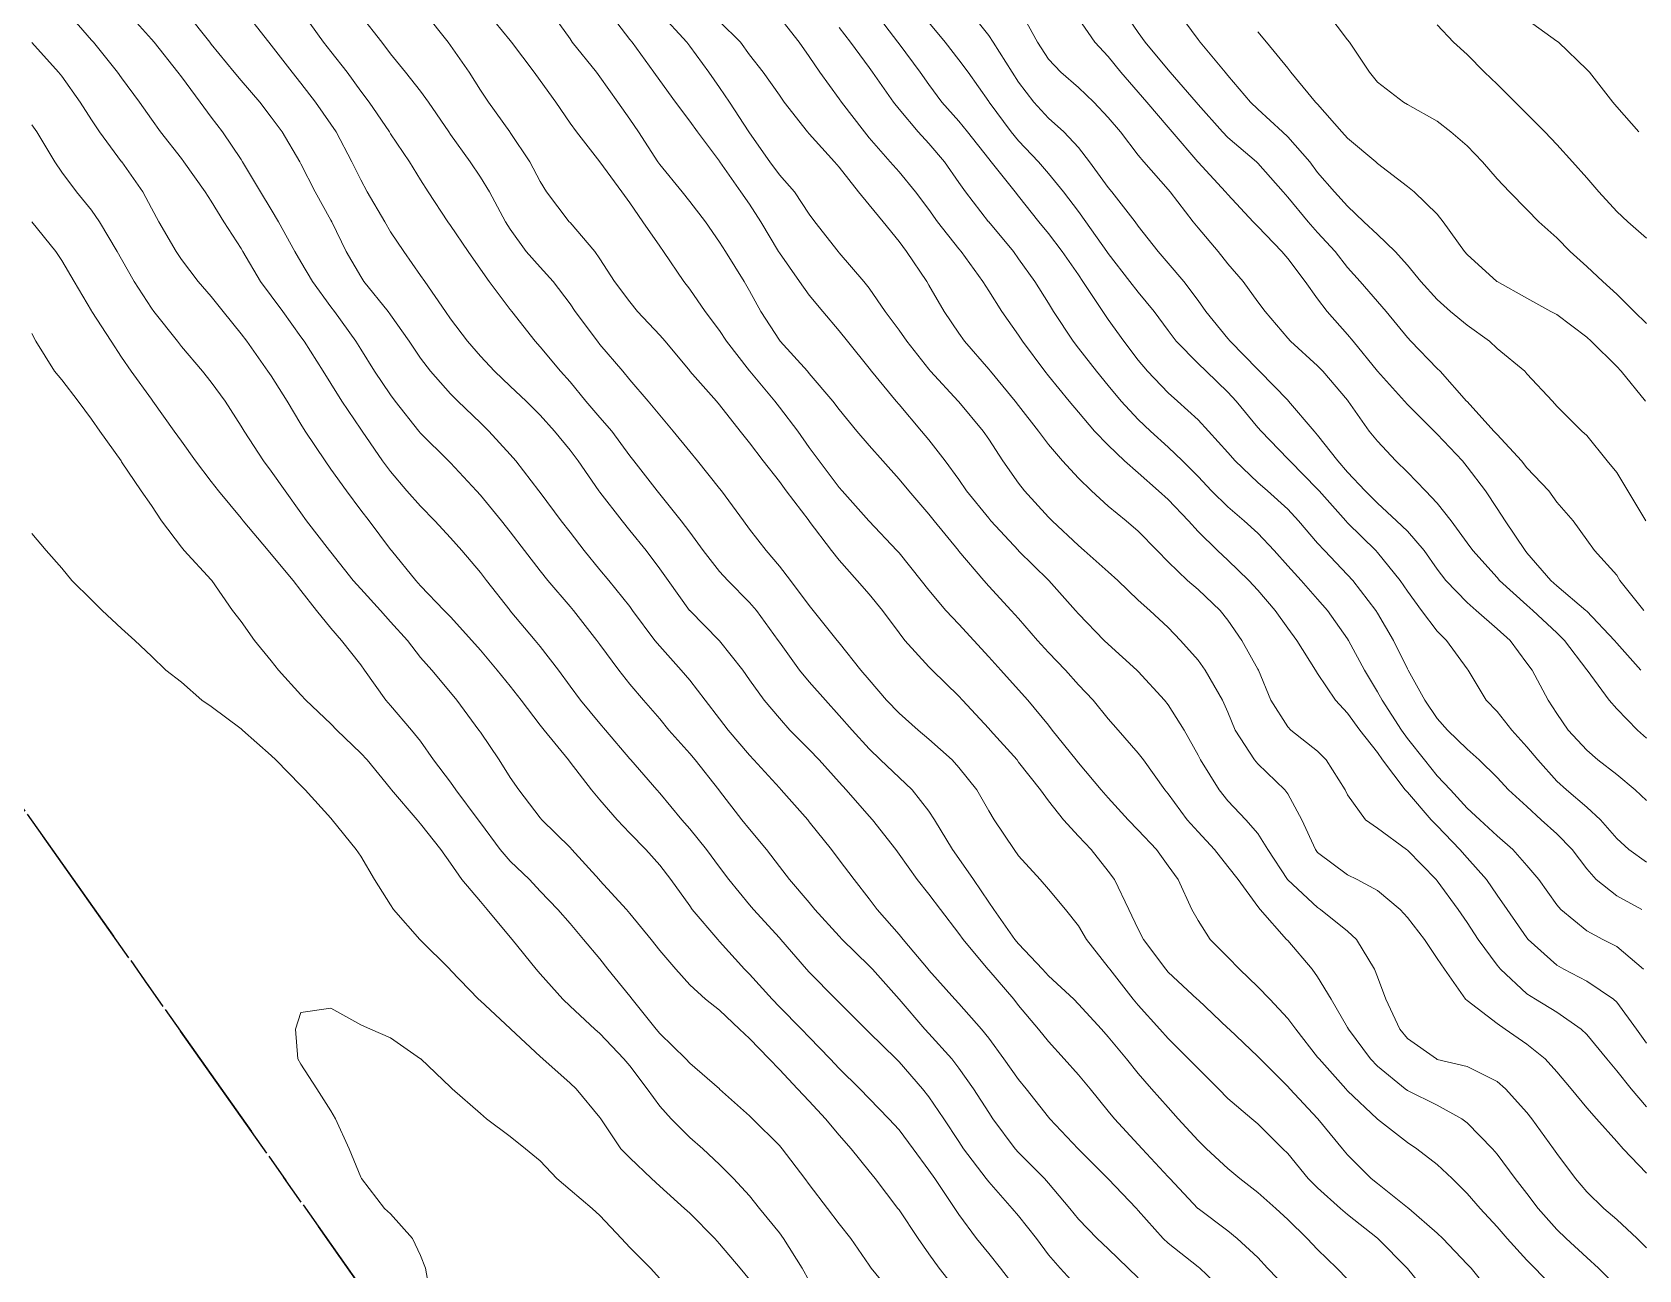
# Model space of a CAD drawing. Header units: centimetres. Extents: x 0 to 642158, y -847 to 649707.
# Drawn here: x 617026.26 to 617053.12, y 620622.22 to 620642.92 of the extents above; entities that cross this region are included whole.
import ezdxf

# ---------------------------------------------------------------- set-up
doc = ezdxf.new("R2010")
doc.units = ezdxf.units.CM
doc.header["$MEASUREMENT"] = 0
doc.linetypes.add('CENTERX2', pattern=[4, 2.5, -0.5, 0.5, -0.5])
doc.layers.add('SPW_parcellaire cadastral', color=7, linetype='CENTERX2', lineweight=25, true_color=0xff0542)
doc.layers.add('WAL_topographie 0.5', color=253, linetype='Continuous', lineweight=20)

msp = doc.modelspace()

# ---------------------------------------------------------------- linework, layer by layer
at = {"layer": 'SPW_parcellaire cadastral'}
for points in [[(617082.838, 620766.859), (617087.915, 620758.877), (617126.08, 620714.089), (617140.94, 620702.104), (617180.2, 620666.244), (617198.721, 620649.645), (617202.743, 620647.528), (617211.738, 620638.85), (617219.57, 620629.325), (617224.544, 620619.8), (617242.443, 620568.633), (617131.683, 620480.394), (616973.114, 620705.004), (617082.838, 620766.859)], [(616966.277, 620698.502), (616965.379, 620699.807), (616973.114, 620705.004), (617131.683, 620480.394), (617089.979, 620446.981), (617077.211, 620463.523), (617115.225, 620492.551), (617093.254, 620522.584), (616966.277, 620698.502)]]:
    msp.add_lwpolyline(points, dxfattribs=at)
at = {"layer": 'WAL_topographie 0.5'}
for points in [[(617043.75, 620621.92), (617043.443, 620622.25), (617043.25, 620622.477), (617043.049, 620622.75), (617042.75, 620623.126), (617042.643, 620623.25), (617042.25, 620623.694), (617042.208, 620623.75), (617041.83, 620624.25), (617041.75, 620624.37), (617041.499, 620624.75), (617041.25, 620625.115), (617041.143, 620625.25), (617040.75, 620625.705), (617040.703, 620625.75), (617040.25, 620626.195), (617040.193, 620626.25), (617039.75, 620626.692), (617039.691, 620626.75), (617039.25, 620627.2), (617039.205, 620627.25), (617038.772, 620627.75), (617038.75, 620627.774), (617038.315, 620628.25), (617038.25, 620628.326), (617037.906, 620628.75), (617037.75, 620628.955), (617037.533, 620629.25), (617037.25, 620629.599), (617037.117, 620629.75), (617036.75, 620630.197), (617036.702, 620630.25), (617036.268, 620630.75), (617036.25, 620630.77), (617035.844, 620631.25), (617035.75, 620631.359), (617035.422, 620631.75), (617035.25, 620631.982), (617035.054, 620632.25), (617034.75, 620632.645), (617034.664, 620632.75), (617034.25, 620633.245), (617034.246, 620633.25), (617033.855, 620633.75), (617033.75, 620633.886), (617033.441, 620634.25), (617033.25, 620634.463), (617032.986, 620634.75), (617032.75, 620634.993), (617032.523, 620635.25), (617032.25, 620635.571), (617032.115, 620635.75), (617031.771, 620636.25), (617031.75, 620636.28), (617031.432, 620636.75), (617031.25, 620637.042), (617031.121, 620637.25), (617030.803, 620637.75), (617030.75, 620637.827), (617030.445, 620638.25), (617030.25, 620638.511), (617030.073, 620638.75), (617029.779, 620639.25), (617029.75, 620639.303), (617029.462, 620639.75), (617029.25, 620640.091), (617029.146, 620640.25), (617028.792, 620640.75), (617028.75, 620640.804), (617028.4, 620641.25), (617028.25, 620641.466), (617028.053, 620641.75), (617027.75, 620642.153), (617027.681, 620642.25), (617027.28, 620642.75), (617027.25, 620642.786), (617026.844, 620643.25)], [(617044.75, 620622.091), (617044.582, 620622.25), (617044.25, 620622.576), (617044.066, 620622.75), (617043.75, 620623.074), (617043.609, 620623.25), (617043.25, 620623.671), (617043.18, 620623.75), (617042.75, 620624.187), (617042.694, 620624.25), (617042.318, 620624.75), (617042.25, 620624.854), (617041.998, 620625.25), (617041.75, 620625.595), (617041.632, 620625.75), (617041.25, 620626.178), (617041.184, 620626.25), (617040.751, 620626.75), (617040.75, 620626.751), (617040.306, 620627.25), (617040.25, 620627.309), (617039.8, 620627.75), (617039.75, 620627.804), (617039.343, 620628.25), (617039.25, 620628.364), (617038.921, 620628.75), (617038.75, 620628.971), (617038.533, 620629.25), (617038.25, 620629.59), (617038.122, 620629.75), (617037.75, 620630.235), (617037.739, 620630.25), (617037.342, 620630.75), (617037.25, 620630.858), (617036.901, 620631.25), (617036.75, 620631.435), (617036.48, 620631.75), (617036.25, 620632.018), (617036.065, 620632.25), (617035.75, 620632.679), (617035.699, 620632.75), (617035.307, 620633.25), (617035.25, 620633.317), (617034.879, 620633.75), (617034.75, 620633.91), (617034.489, 620634.25), (617034.25, 620634.565), (617034.101, 620634.75), (617033.75, 620635.18), (617033.687, 620635.25), (617033.25, 620635.719), (617033.219, 620635.75), (617032.75, 620636.215), (617032.722, 620636.25), (617032.327, 620636.75), (617032.25, 620636.853), (617031.982, 620637.25), (617031.75, 620637.619), (617031.669, 620637.75), (617031.31, 620638.25), (617031.25, 620638.328), (617030.942, 620638.75), (617030.75, 620639.077), (617030.645, 620639.25), (617030.373, 620639.75), (617030.25, 620639.956), (617030.076, 620640.25), (617029.775, 620640.75), (617029.75, 620640.79), (617029.439, 620641.25), (617029.25, 620641.499), (617029.065, 620641.75), (617028.75, 620642.173), (617028.694, 620642.25), (617028.293, 620642.75), (617028.25, 620642.8), (617027.851, 620643.25)], [(617046.25, 620621.805), (617045.778, 620622.25), (617045.75, 620622.273), (617045.25, 620622.673), (617045.169, 620622.75), (617044.75, 620623.218), (617044.719, 620623.25), (617044.25, 620623.744), (617044.244, 620623.75), (617043.75, 620624.244), (617043.745, 620624.25), (617043.274, 620624.75), (617043.25, 620624.777), (617042.878, 620625.25), (617042.75, 620625.406), (617042.505, 620625.75), (617042.25, 620626.096), (617042.127, 620626.25), (617041.75, 620626.677), (617041.682, 620626.75), (617041.25, 620627.235), (617041.237, 620627.25), (617040.818, 620627.75), (617040.75, 620627.833), (617040.385, 620628.25), (617040.25, 620628.427), (617040, 620628.75), (617039.75, 620629.078), (617039.619, 620629.25), (617039.25, 620629.717), (617039.223, 620629.75), (617038.782, 620630.25), (617038.75, 620630.282), (617038.324, 620630.75), (617038.25, 620630.83), (617037.893, 620631.25), (617037.75, 620631.435), (617037.508, 620631.75), (617037.25, 620632.083), (617037.11, 620632.25), (617036.75, 620632.651), (617036.668, 620632.75), (617036.296, 620633.25), (617036.25, 620633.313), (617035.897, 620633.75), (617035.75, 620633.929), (617035.487, 620634.25), (617035.25, 620634.557), (617035.103, 620634.75), (617034.75, 620635.223), (617034.729, 620635.25), (617034.342, 620635.75), (617034.25, 620635.856), (617033.891, 620636.25), (617033.75, 620636.384), (617033.372, 620636.75), (617033.25, 620636.874), (617032.918, 620637.25), (617032.75, 620637.469), (617032.559, 620637.75), (617032.25, 620638.192), (617032.208, 620638.25), (617031.804, 620638.75), (617031.75, 620638.832), (617031.505, 620639.25), (617031.264, 620639.75), (617031.25, 620639.776), (617030.99, 620640.25), (617030.75, 620640.719), (617030.733, 620640.75), (617030.434, 620641.25), (617030.25, 620641.5), (617030.06, 620641.75), (617029.75, 620642.11), (617029.632, 620642.25), (617029.25, 620642.716), (617029.224, 620642.75), (617028.831, 620643.25)], [(617047.25, 620621.902), (617046.913, 620622.25), (617046.75, 620622.428), (617046.407, 620622.75), (617046.25, 620622.874), (617045.75, 620623.249), (617045.749, 620623.25), (617045.278, 620623.75), (617045.25, 620623.78), (617044.816, 620624.25), (617044.75, 620624.322), (617044.351, 620624.75), (617044.25, 620624.875), (617043.944, 620625.25), (617043.75, 620625.484), (617043.513, 620625.75), (617043.25, 620626.041), (617043.081, 620626.25), (617042.75, 620626.647), (617042.67, 620626.75), (617042.25, 620627.234), (617042.235, 620627.25), (617041.82, 620627.75), (617041.75, 620627.849), (617041.442, 620628.25), (617041.25, 620628.506), (617041.055, 620628.75), (617040.75, 620629.176), (617040.696, 620629.25), (617040.307, 620629.75), (617040.25, 620629.811), (617039.867, 620630.25), (617039.75, 620630.38), (617039.416, 620630.75), (617039.25, 620630.927), (617038.927, 620631.25), (617038.75, 620631.448), (617038.497, 620631.75), (617038.25, 620632.09), (617038.137, 620632.25), (617037.75, 620632.74), (617037.741, 620632.75), (617037.25, 620633.249), (617037.249, 620633.25), (617036.89, 620633.75), (617036.75, 620633.946), (617036.521, 620634.25), (617036.25, 620634.588), (617036.119, 620634.75), (617035.75, 620635.225), (617035.732, 620635.25), (617035.387, 620635.75), (617035.25, 620635.931), (617034.989, 620636.25), (617034.75, 620636.516), (617034.514, 620636.75), (617034.25, 620637.002), (617033.989, 620637.25), (617033.75, 620637.503), (617033.532, 620637.75), (617033.25, 620638.126), (617033.165, 620638.25), (617032.823, 620638.75), (617032.75, 620638.852), (617032.468, 620639.25), (617032.25, 620639.578), (617032.151, 620639.75), (617031.859, 620640.25), (617031.75, 620640.45), (617031.603, 620640.75), (617031.336, 620641.25), (617031.25, 620641.379), (617030.995, 620641.75), (617030.75, 620642.068), (617030.601, 620642.25), (617030.25, 620642.704), (617030.213, 620642.75), (617029.822, 620643.25)], [(617048.25, 620622.069), (617048.07, 620622.25), (617047.75, 620622.565), (617047.577, 620622.75), (617047.25, 620623.064), (617047.052, 620623.25), (617046.75, 620623.52), (617046.447, 620623.75), (617046.25, 620623.918), (617045.893, 620624.25), (617045.75, 620624.389), (617045.42, 620624.75), (617045.25, 620624.937), (617044.974, 620625.25), (617044.75, 620625.505), (617044.555, 620625.75), (617044.25, 620626.119), (617044.135, 620626.25), (617043.75, 620626.669), (617043.672, 620626.75), (617043.25, 620627.143), (617043.147, 620627.25), (617042.75, 620627.674), (617042.688, 620627.75), (617042.338, 620628.25), (617042.25, 620628.374), (617041.998, 620628.75), (617041.75, 620629.101), (617041.642, 620629.25), (617041.342, 620629.75), (617041.25, 620629.892), (617040.972, 620630.25), (617040.75, 620630.457), (617040.442, 620630.75), (617040.25, 620630.936), (617039.965, 620631.25), (617039.75, 620631.494), (617039.521, 620631.75), (617039.25, 620632.056), (617039.087, 620632.25), (617038.75, 620632.719), (617038.729, 620632.75), (617038.367, 620633.25), (617038.25, 620633.384), (617037.885, 620633.75), (617037.75, 620633.902), (617037.477, 620634.25), (617037.25, 620634.56), (617037.107, 620634.75), (617036.75, 620635.194), (617036.704, 620635.25), (617036.316, 620635.75), (617036.25, 620635.835), (617035.948, 620636.25), (617035.75, 620636.478), (617035.515, 620636.75), (617035.25, 620637.07), (617035.088, 620637.25), (617034.75, 620637.66), (617034.666, 620637.75), (617034.277, 620638.25), (617034.25, 620638.283), (617033.896, 620638.75), (617033.75, 620638.954), (617033.544, 620639.25), (617033.25, 620639.688), (617033.206, 620639.75), (617032.879, 620640.25), (617032.75, 620640.452), (617032.564, 620640.75), (617032.25, 620641.22), (617032.232, 620641.25), (617031.888, 620641.75), (617031.75, 620641.932), (617031.521, 620642.25), (617031.25, 620642.595), (617031.128, 620642.75), (617030.769, 620643.25)], [(617049.656, 620621.75), (617049.25, 620622.248), (617049.249, 620622.25), (617048.755, 620622.75), (617048.75, 620622.755), (617048.25, 620623.152), (617048.133, 620623.25), (617047.75, 620623.593), (617047.593, 620623.75), (617047.25, 620624.169), (617047.17, 620624.25), (617046.75, 620624.667), (617046.651, 620624.75), (617046.25, 620625.09), (617046.093, 620625.25), (617045.75, 620625.59), (617045.593, 620625.75), (617045.25, 620626.092), (617045.109, 620626.25), (617044.75, 620626.652), (617044.668, 620626.75), (617044.275, 620627.25), (617044.25, 620627.287), (617043.885, 620627.75), (617043.75, 620627.977), (617043.533, 620628.25), (617043.25, 620628.589), (617043.113, 620628.75), (617042.75, 620629.149), (617042.676, 620629.25), (617042.343, 620629.75), (617042.25, 620629.899), (617042.05, 620630.25), (617041.75, 620630.625), (617041.637, 620630.75), (617041.25, 620631.099), (617041.071, 620631.25), (617040.75, 620631.534), (617040.542, 620631.75), (617040.25, 620632.088), (617040.114, 620632.25), (617039.75, 620632.71), (617039.717, 620632.75), (617039.317, 620633.25), (617039.25, 620633.331), (617038.936, 620633.75), (617038.75, 620633.991), (617038.527, 620634.25), (617038.25, 620634.611), (617038.148, 620634.75), (617037.78, 620635.25), (617037.75, 620635.287), (617037.378, 620635.75), (617037.25, 620635.91), (617036.973, 620636.25), (617036.75, 620636.513), (617036.553, 620636.75), (617036.25, 620637.108), (617036.13, 620637.25), (617035.75, 620637.696), (617035.708, 620637.75), (617035.336, 620638.25), (617035.25, 620638.375), (617034.968, 620638.75), (617034.75, 620638.989), (617034.518, 620639.25), (617034.25, 620639.623), (617034.17, 620639.75), (617033.901, 620640.25), (617033.75, 620640.493), (617033.577, 620640.75), (617033.25, 620641.21), (617033.222, 620641.25), (617032.882, 620641.75), (617032.75, 620641.934), (617032.499, 620642.25), (617032.25, 620642.559), (617032.104, 620642.75), (617031.75, 620643.198)], [(617050.72, 620621.75), (617050.315, 620622.25), (617050.25, 620622.32), (617049.843, 620622.75), (617049.75, 620622.84), (617049.273, 620623.25), (617049.25, 620623.269), (617048.75, 620623.666), (617048.644, 620623.75), (617048.25, 620624.148), (617048.164, 620624.25), (617047.754, 620624.75), (617047.75, 620624.754), (617047.284, 620625.25), (617047.25, 620625.29), (617046.79, 620625.75), (617046.75, 620625.792), (617046.268, 620626.25), (617046.25, 620626.268), (617045.75, 620626.737), (617045.737, 620626.75), (617045.25, 620627.203), (617045.209, 620627.25), (617044.836, 620627.75), (617044.75, 620627.923), (617044.592, 620628.25), (617044.351, 620628.75), (617044.25, 620628.89), (617043.962, 620629.25), (617043.75, 620629.478), (617043.503, 620629.75), (617043.25, 620630.068), (617043.114, 620630.25), (617042.75, 620630.715), (617042.723, 620630.75), (617042.276, 620631.25), (617042.25, 620631.278), (617041.809, 620631.75), (617041.75, 620631.816), (617041.305, 620632.25), (617041.25, 620632.306), (617040.85, 620632.75), (617040.75, 620632.873), (617040.474, 620633.25), (617040.25, 620633.524), (617040.05, 620633.75), (617039.75, 620634.088), (617039.621, 620634.25), (617039.25, 620634.745), (617039.246, 620634.75), (617038.862, 620635.25), (617038.75, 620635.407), (617038.477, 620635.75), (617038.25, 620636.051), (617038.094, 620636.25), (617037.75, 620636.689), (617037.699, 620636.75), (617037.255, 620637.25), (617037.25, 620637.257), (617036.84, 620637.75), (617036.75, 620637.854), (617036.379, 620638.25), (617036.25, 620638.408), (617035.995, 620638.75), (617035.75, 620639.127), (617035.665, 620639.25), (617035.25, 620639.736), (617035.237, 620639.75), (617034.858, 620640.25), (617034.75, 620640.42), (617034.577, 620640.75), (617034.25, 620641.239), (617034.242, 620641.25), (617033.884, 620641.75), (617033.75, 620641.948), (617033.56, 620642.25), (617033.25, 620642.698), (617033.212, 620642.75), (617032.815, 620643.25)], [(617051.75, 620621.869), (617051.381, 620622.25), (617051.25, 620622.386), (617050.919, 620622.75), (617050.75, 620622.944), (617050.465, 620623.25), (617050.25, 620623.502), (617049.998, 620623.75), (617049.75, 620623.985), (617049.409, 620624.25), (617049.25, 620624.352), (617048.75, 620624.743), (617048.744, 620624.75), (617048.25, 620625.219), (617048.22, 620625.25), (617047.773, 620625.75), (617047.75, 620625.783), (617047.387, 620626.25), (617047.25, 620626.429), (617046.949, 620626.75), (617046.75, 620626.956), (617046.443, 620627.25), (617046.25, 620627.455), (617045.955, 620627.75), (617045.75, 620628.068), (617045.648, 620628.25), (617045.415, 620628.75), (617045.25, 620628.98), (617045.053, 620629.25), (617044.75, 620629.574), (617044.584, 620629.75), (617044.25, 620630.114), (617044.131, 620630.25), (617043.75, 620630.701), (617043.71, 620630.75), (617043.312, 620631.25), (617043.25, 620631.33), (617042.906, 620631.75), (617042.75, 620631.923), (617042.454, 620632.25), (617042.25, 620632.474), (617042.001, 620632.75), (617041.75, 620633.019), (617041.534, 620633.25), (617041.25, 620633.588), (617041.12, 620633.75), (617040.75, 620634.212), (617040.716, 620634.25), (617040.25, 620634.742), (617040.243, 620634.75), (617039.801, 620635.25), (617039.75, 620635.308), (617039.415, 620635.75), (617039.25, 620635.976), (617039.058, 620636.25), (617038.75, 620636.649), (617038.671, 620636.75), (617038.257, 620637.25), (617038.25, 620637.258), (617037.866, 620637.75), (617037.75, 620637.928), (617037.509, 620638.25), (617037.25, 620638.622), (617037.152, 620638.75), (617036.814, 620639.25), (617036.75, 620639.343), (617036.469, 620639.75), (617036.25, 620640.063), (617036.113, 620640.25), (617035.75, 620640.75), (617035.75, 620640.75), (617035.355, 620641.25), (617035.25, 620641.399), (617035.01, 620641.75), (617034.75, 620642.11), (617034.651, 620642.25), (617034.272, 620642.75), (617034.25, 620642.777), (617033.861, 620643.25)], [(617052.75, 620621.948), (617052.446, 620622.25), (617052.25, 620622.429), (617051.907, 620622.75), (617051.75, 620622.901), (617051.438, 620623.25), (617051.25, 620623.5), (617051.054, 620623.75), (617050.75, 620624.158), (617050.671, 620624.25), (617050.25, 620624.681), (617050.159, 620624.75), (617049.75, 620624.976), (617049.25, 620625.223), (617049.213, 620625.25), (617048.75, 620625.629), (617048.632, 620625.75), (617048.264, 620626.25), (617048.25, 620626.276), (617047.975, 620626.75), (617047.75, 620627.125), (617047.657, 620627.25), (617047.25, 620627.729), (617047.231, 620627.75), (617046.787, 620628.25), (617046.75, 620628.297), (617046.419, 620628.75), (617046.25, 620628.968), (617046.027, 620629.25), (617045.75, 620629.55), (617045.571, 620629.75), (617045.25, 620630.182), (617045.193, 620630.25), (617044.836, 620630.75), (617044.75, 620630.864), (617044.412, 620631.25), (617044.25, 620631.438), (617043.996, 620631.75), (617043.75, 620632.008), (617043.533, 620632.25), (617043.25, 620632.547), (617043.063, 620632.75), (617042.75, 620633.115), (617042.626, 620633.25), (617042.25, 620633.657), (617042.166, 620633.75), (617041.75, 620634.242), (617041.744, 620634.25), (617041.336, 620634.75), (617041.25, 620634.859), (617040.914, 620635.25), (617040.75, 620635.447), (617040.477, 620635.75), (617040.25, 620636.007), (617040.045, 620636.25), (617039.75, 620636.611), (617039.644, 620636.75), (617039.25, 620637.214), (617039.219, 620637.25), (617038.765, 620637.75), (617038.75, 620637.77), (617038.442, 620638.25), (617038.25, 620638.594), (617038.161, 620638.75), (617037.847, 620639.25), (617037.75, 620639.405), (617037.514, 620639.75), (617037.25, 620640.089), (617037.124, 620640.25), (617036.75, 620640.708), (617036.72, 620640.75), (617036.393, 620641.25), (617036.25, 620641.462), (617036.05, 620641.75), (617035.75, 620642.17), (617035.689, 620642.25), (617035.287, 620642.75), (617035.25, 620642.805), (617034.931, 620643.25)], [(617053.25, 620622.592), (617053.092, 620622.75), (617052.75, 620623.067), (617052.533, 620623.25), (617052.25, 620623.526), (617052.064, 620623.75), (617051.75, 620624.168), (617051.695, 620624.25), (617051.333, 620624.75), (617051.25, 620624.853), (617050.89, 620625.25), (617050.75, 620625.374), (617050.25, 620625.624), (617049.75, 620625.743), (617049.735, 620625.75), (617049.25, 620626.094), (617049.122, 620626.25), (617048.891, 620626.75), (617048.75, 620627.125), (617048.701, 620627.25), (617048.398, 620627.75), (617048.25, 620627.885), (617047.8, 620628.25), (617047.75, 620628.281), (617047.25, 620628.743), (617047.244, 620628.75), (617046.917, 620629.25), (617046.75, 620629.518), (617046.549, 620629.75), (617046.25, 620630.069), (617046.102, 620630.25), (617045.791, 620630.75), (617045.75, 620630.831), (617045.516, 620631.25), (617045.25, 620631.674), (617045.191, 620631.75), (617044.75, 620632.227), (617044.728, 620632.25), (617044.25, 620632.688), (617044.183, 620632.75), (617043.75, 620633.194), (617043.703, 620633.25), (617043.257, 620633.75), (617043.25, 620633.757), (617042.75, 620634.247), (617042.747, 620634.25), (617042.285, 620634.75), (617042.25, 620634.791), (617041.88, 620635.25), (617041.75, 620635.438), (617041.521, 620635.75), (617041.25, 620636.103), (617041.127, 620636.25), (617040.75, 620636.693), (617040.701, 620636.75), (617040.291, 620637.25), (617040.25, 620637.301), (617039.89, 620637.75), (617039.75, 620637.926), (617039.475, 620638.25), (617039.25, 620638.521), (617039.086, 620638.75), (617038.75, 620639.23), (617038.737, 620639.25), (617038.438, 620639.75), (617038.25, 620640.041), (617038.107, 620640.25), (617037.756, 620640.75), (617037.75, 620640.76), (617037.378, 620641.25), (617037.25, 620641.428), (617037.015, 620641.75), (617036.75, 620642.108), (617036.651, 620642.25), (617036.29, 620642.75), (617036.25, 620642.797), (617035.903, 620643.25)], [(617053.25, 620623.842), (617052.859, 620624.25), (617052.75, 620624.373), (617052.411, 620624.75), (617052.25, 620624.936), (617051.989, 620625.25), (617051.75, 620625.533), (617051.552, 620625.75), (617051.25, 620625.998), (617050.888, 620626.25), (617050.75, 620626.344), (617050.25, 620626.729), (617050.224, 620626.75), (617049.87, 620627.25), (617049.75, 620627.429), (617049.539, 620627.75), (617049.25, 620628.115), (617049.128, 620628.25), (617048.75, 620628.567), (617048.411, 620628.75), (617048.25, 620628.831), (617047.75, 620629.202), (617047.714, 620629.25), (617047.486, 620629.75), (617047.25, 620630.184), (617047.201, 620630.25), (617046.75, 620630.685), (617046.694, 620630.75), (617046.371, 620631.25), (617046.25, 620631.547), (617046.158, 620631.75), (617045.869, 620632.25), (617045.75, 620632.418), (617045.458, 620632.75), (617045.25, 620632.963), (617044.946, 620633.25), (617044.75, 620633.423), (617044.409, 620633.75), (617044.25, 620633.895), (617043.846, 620634.25), (617043.75, 620634.334), (617043.309, 620634.75), (617043.25, 620634.811), (617042.85, 620635.25), (617042.75, 620635.378), (617042.487, 620635.75), (617042.25, 620636.113), (617042.158, 620636.25), (617041.75, 620636.736), (617041.738, 620636.75), (617041.277, 620637.25), (617041.25, 620637.282), (617040.88, 620637.75), (617040.75, 620637.938), (617040.52, 620638.25), (617040.25, 620638.636), (617040.16, 620638.75), (617039.75, 620639.23), (617039.733, 620639.25), (617039.342, 620639.75), (617039.25, 620639.875), (617039.005, 620640.25), (617038.75, 620640.532), (617038.589, 620640.75), (617038.25, 620641.235), (617038.24, 620641.25), (617037.914, 620641.75), (617037.75, 620641.993), (617037.571, 620642.25), (617037.25, 620642.686), (617037.202, 620642.75), (617036.75, 620643.244)], [(617053.25, 620624.951), (617052.99, 620625.25), (617052.75, 620625.552), (617052.587, 620625.75), (617052.25, 620626.157), (617052.156, 620626.25), (617051.75, 620626.532), (617051.394, 620626.75), (617051.25, 620626.841), (617050.808, 620627.25), (617050.75, 620627.32), (617050.432, 620627.75), (617050.25, 620628.03), (617050.099, 620628.25), (617049.75, 620628.731), (617049.733, 620628.75), (617049.25, 620629.242), (617049.238, 620629.25), (617048.75, 620629.607), (617048.55, 620629.75), (617048.25, 620630.166), (617048.21, 620630.25), (617047.891, 620630.75), (617047.75, 620630.895), (617047.302, 620631.25), (617047.25, 620631.301), (617046.97, 620631.75), (617046.759, 620632.25), (617046.75, 620632.267), (617046.485, 620632.75), (617046.25, 620633.088), (617046.121, 620633.25), (617045.75, 620633.602), (617045.574, 620633.75), (617045.25, 620634.064), (617045.068, 620634.25), (617044.75, 620634.578), (617044.547, 620634.75), (617044.25, 620634.992), (617043.97, 620635.25), (617043.75, 620635.459), (617043.485, 620635.75), (617043.25, 620636.025), (617043.081, 620636.25), (617042.75, 620636.678), (617042.694, 620636.75), (617042.278, 620637.25), (617042.25, 620637.286), (617041.846, 620637.75), (617041.75, 620637.885), (617041.504, 620638.25), (617041.25, 620638.69), (617041.214, 620638.75), (617040.876, 620639.25), (617040.75, 620639.418), (617040.485, 620639.75), (617040.25, 620640.034), (617040.072, 620640.25), (617039.75, 620640.662), (617039.674, 620640.75), (617039.25, 620641.22), (617039.222, 620641.25), (617038.83, 620641.75), (617038.75, 620641.866), (617038.48, 620642.25), (617038.25, 620642.542), (617038.1, 620642.75), (617037.75, 620643.095)], [(617053.25, 620626.016), (617053.083, 620626.25), (617052.75, 620626.701), (617052.696, 620626.75), (617052.25, 620627.049), (617051.869, 620627.25), (617051.75, 620627.32), (617051.272, 620627.75), (617051.25, 620627.777), (617050.919, 620628.25), (617050.75, 620628.488), (617050.572, 620628.75), (617050.25, 620629.113), (617050.13, 620629.25), (617049.75, 620629.646), (617049.648, 620629.75), (617049.25, 620630.21), (617049.212, 620630.25), (617048.837, 620630.75), (617048.75, 620630.875), (617048.455, 620631.25), (617048.25, 620631.532), (617048.048, 620631.75), (617047.75, 620632.195), (617047.713, 620632.25), (617047.402, 620632.75), (617047.25, 620632.956), (617047.04, 620633.25), (617046.75, 620633.587), (617046.602, 620633.75), (617046.25, 620634.093), (617046.077, 620634.25), (617045.75, 620634.57), (617045.591, 620634.75), (617045.25, 620635.104), (617045.088, 620635.25), (617044.75, 620635.551), (617044.523, 620635.75), (617044.25, 620636.011), (617044.019, 620636.25), (617043.75, 620636.564), (617043.595, 620636.75), (617043.25, 620637.173), (617043.189, 620637.25), (617042.815, 620637.75), (617042.75, 620637.85), (617042.471, 620638.25), (617042.25, 620638.594), (617042.15, 620638.75), (617041.789, 620639.25), (617041.75, 620639.298), (617041.395, 620639.75), (617041.25, 620639.953), (617041.025, 620640.25), (617040.75, 620640.581), (617040.602, 620640.75), (617040.25, 620641.151), (617040.171, 620641.25), (617039.79, 620641.75), (617039.75, 620641.805), (617039.424, 620642.25), (617039.25, 620642.51), (617039.08, 620642.75), (617038.75, 620643.169)], [(617053.169, 620628.25), (617052.75, 620628.478), (617052.408, 620628.75), (617052.25, 620628.928), (617052.006, 620629.25), (617051.75, 620629.515), (617051.489, 620629.75), (617051.25, 620629.97), (617050.943, 620630.25), (617050.75, 620630.457), (617050.45, 620630.75), (617050.25, 620630.931), (617049.922, 620631.25), (617049.75, 620631.441), (617049.545, 620631.75), (617049.265, 620632.25), (617049.25, 620632.275), (617049.019, 620632.75), (617048.75, 620633.202), (617048.721, 620633.25), (617048.337, 620633.75), (617048.25, 620633.846), (617047.867, 620634.25), (617047.75, 620634.377), (617047.428, 620634.75), (617047.25, 620634.941), (617046.909, 620635.25), (617046.75, 620635.39), (617046.371, 620635.75), (617046.25, 620635.888), (617045.925, 620636.25), (617045.75, 620636.439), (617045.404, 620636.75), (617045.25, 620636.886), (617044.903, 620637.25), (617044.75, 620637.436), (617044.509, 620637.75), (617044.25, 620638.114), (617044.158, 620638.25), (617043.826, 620638.75), (617043.75, 620638.86), (617043.477, 620639.25), (617043.25, 620639.55), (617043.09, 620639.75), (617042.75, 620640.178), (617042.691, 620640.25), (617042.291, 620640.75), (617042.25, 620640.801), (617041.895, 620641.25), (617041.75, 620641.428), (617041.468, 620641.75), (617041.25, 620642.043), (617041.101, 620642.25), (617040.75, 620642.723), (617040.73, 620642.75), (617040.35, 620643.25)], [(617053.25, 620629.041), (617052.952, 620629.25), (617052.75, 620629.437), (617052.48, 620629.75), (617052.25, 620629.958), (617051.909, 620630.25), (617051.75, 620630.395), (617051.432, 620630.75), (617051.25, 620630.972), (617050.998, 620631.25), (617050.75, 620631.562), (617050.57, 620631.75), (617050.267, 620632.25), (617050.25, 620632.273), (617049.905, 620632.75), (617049.75, 620632.902), (617049.488, 620633.25), (617049.25, 620633.573), (617049.128, 620633.75), (617048.75, 620634.221), (617048.724, 620634.25), (617048.25, 620634.717), (617048.219, 620634.75), (617047.774, 620635.25), (617047.75, 620635.277), (617047.283, 620635.75), (617047.25, 620635.787), (617046.803, 620636.25), (617046.75, 620636.309), (617046.386, 620636.75), (617046.25, 620636.901), (617045.887, 620637.25), (617045.75, 620637.38), (617045.387, 620637.75), (617045.25, 620637.933), (617045.016, 620638.25), (617044.75, 620638.569), (617044.61, 620638.75), (617044.25, 620639.216), (617044.226, 620639.25), (617043.875, 620639.75), (617043.75, 620639.918), (617043.499, 620640.25), (617043.25, 620640.555), (617043.085, 620640.75), (617042.75, 620641.101), (617042.627, 620641.25), (617042.257, 620641.75), (617042.25, 620641.761), (617041.904, 620642.25), (617041.75, 620642.454), (617041.523, 620642.75), (617041.25, 620643.078)], [(617053.25, 620630.073), (617053.061, 620630.25), (617052.75, 620630.507), (617052.434, 620630.75), (617052.25, 620630.914), (617051.941, 620631.25), (617051.75, 620631.527), (617051.603, 620631.75), (617051.336, 620632.25), (617051.25, 620632.371), (617050.971, 620632.75), (617050.75, 620632.945), (617050.403, 620633.25), (617050.25, 620633.385), (617049.896, 620633.75), (617049.75, 620633.939), (617049.529, 620634.25), (617049.25, 620634.573), (617049.07, 620634.75), (617048.75, 620635.045), (617048.546, 620635.25), (617048.25, 620635.563), (617048.086, 620635.75), (617047.75, 620636.181), (617047.69, 620636.25), (617047.264, 620636.75), (617047.25, 620636.764), (617046.78, 620637.25), (617046.75, 620637.28), (617046.29, 620637.75), (617046.25, 620637.797), (617045.883, 620638.25), (617045.75, 620638.433), (617045.512, 620638.75), (617045.25, 620639.057), (617045.082, 620639.25), (617044.75, 620639.677), (617044.699, 620639.75), (617044.308, 620640.25), (617044.25, 620640.32), (617043.935, 620640.75), (617043.75, 620640.989), (617043.506, 620641.25), (617043.25, 620641.482), (617043.006, 620641.75), (617042.75, 620642.083), (617042.644, 620642.25), (617042.324, 620642.75), (617042.25, 620642.862), (617041.948, 620643.25)], [(617053.25, 620631.114), (617053.096, 620631.25), (617052.75, 620631.607), (617052.627, 620631.75), (617052.257, 620632.25), (617052.25, 620632.258), (617051.878, 620632.75), (617051.75, 620632.876), (617051.347, 620633.25), (617051.25, 620633.336), (617050.793, 620633.75), (617050.75, 620633.8), (617050.346, 620634.25), (617050.25, 620634.381), (617049.982, 620634.75), (617049.75, 620635.045), (617049.552, 620635.25), (617049.25, 620635.562), (617049.056, 620635.75), (617048.75, 620636.078), (617048.611, 620636.25), (617048.261, 620636.75), (617048.25, 620636.765), (617047.837, 620637.25), (617047.75, 620637.34), (617047.298, 620637.75), (617047.25, 620637.804), (617046.87, 620638.25), (617046.75, 620638.412), (617046.505, 620638.75), (617046.25, 620639.047), (617046.084, 620639.25), (617045.75, 620639.645), (617045.666, 620639.75), (617045.282, 620640.25), (617045.25, 620640.288), (617044.844, 620640.75), (617044.75, 620640.863), (617044.451, 620641.25), (617044.25, 620641.494), (617044.009, 620641.75), (617043.75, 620641.993), (617043.455, 620642.25), (617043.25, 620642.468), (617043.063, 620642.75), (617042.79, 620643.25)], [(617053.154, 620632.25), (617052.75, 620632.705), (617052.713, 620632.75), (617052.25, 620633.235), (617052.235, 620633.25), (617051.75, 620633.661), (617051.65, 620633.75), (617051.25, 620634.215), (617051.22, 620634.25), (617050.885, 620634.75), (617050.75, 620634.957), (617050.557, 620635.25), (617050.25, 620635.653), (617050.17, 620635.75), (617049.75, 620636.195), (617049.696, 620636.25), (617049.25, 620636.695), (617049.201, 620636.75), (617048.75, 620637.249), (617048.749, 620637.25), (617048.346, 620637.75), (617048.25, 620637.864), (617047.907, 620638.25), (617047.75, 620638.462), (617047.54, 620638.75), (617047.25, 620639.132), (617047.149, 620639.25), (617046.75, 620639.668), (617046.672, 620639.75), (617046.25, 620640.203), (617046.211, 620640.25), (617045.75, 620640.746), (617045.747, 620640.75), (617045.318, 620641.25), (617045.25, 620641.331), (617044.895, 620641.75), (617044.75, 620641.917), (617044.459, 620642.25), (617044.25, 620642.512), (617044.027, 620642.75), (617043.75, 620643.15)], [(617053.202, 620633.25), (617052.803, 620633.75), (617052.75, 620633.838), (617052.38, 620634.25), (617052.25, 620634.432), (617052.025, 620634.75), (617051.75, 620635.061), (617051.617, 620635.25), (617051.25, 620635.637), (617051.16, 620635.75), (617050.75, 620636.192), (617050.698, 620636.25), (617050.25, 620636.741), (617050.241, 620636.75), (617049.797, 620637.25), (617049.75, 620637.295), (617049.307, 620637.75), (617049.25, 620637.811), (617048.894, 620638.25), (617048.75, 620638.415), (617048.461, 620638.75), (617048.25, 620638.983), (617048.044, 620639.25), (617047.75, 620639.571), (617047.59, 620639.75), (617047.25, 620640.162), (617047.172, 620640.25), (617046.75, 620640.73), (617046.729, 620640.75), (617046.25, 620641.155), (617046.157, 620641.25), (617045.75, 620641.709), (617045.716, 620641.75), (617045.282, 620642.25), (617045.25, 620642.287), (617044.867, 620642.75), (617044.75, 620642.913), (617044.52, 620643.25)], [(617053.236, 620634.75), (617052.937, 620635.25), (617052.75, 620635.558), (617052.589, 620635.75), (617052.25, 620636.173), (617052.166, 620636.25), (617051.75, 620636.664), (617051.675, 620636.75), (617051.25, 620637.208), (617051.213, 620637.25), (617050.75, 620637.629), (617050.621, 620637.75), (617050.25, 620638.022), (617049.974, 620638.25), (617049.75, 620638.451), (617049.478, 620638.75), (617049.25, 620639.024), (617049.045, 620639.25), (617048.75, 620639.536), (617048.525, 620639.75), (617048.25, 620640.009), (617048.032, 620640.25), (617047.75, 620640.575), (617047.617, 620640.75), (617047.25, 620641.169), (617047.164, 620641.25), (617046.75, 620641.634), (617046.628, 620641.75), (617046.25, 620642.193), (617046.203, 620642.25), (617045.783, 620642.75), (617045.75, 620642.794), (617045.42, 620643.25)], [(617053.25, 620638.047), (617053.04, 620638.25), (617052.75, 620638.537), (617052.518, 620638.75), (617052.25, 620639.002), (617051.97, 620639.25), (617051.75, 620639.481), (617051.448, 620639.75), (617051.25, 620639.955), (617050.958, 620640.25), (617050.75, 620640.469), (617050.508, 620640.75), (617050.25, 620641.02), (617049.975, 620641.25), (617049.75, 620641.428), (617049.25, 620641.712), (617049.186, 620641.75), (617048.75, 620642.083), (617048.617, 620642.25), (617048.28, 620642.75), (617048.25, 620642.79), (617047.902, 620643.25)], [(617053.25, 620639.477), (617052.935, 620639.75), (617052.75, 620639.923), (617052.452, 620640.25), (617052.25, 620640.484), (617052.013, 620640.75), (617051.75, 620641.04), (617051.549, 620641.25), (617051.25, 620641.552), (617051.05, 620641.75), (617050.75, 620642.05), (617050.539, 620642.25), (617050.25, 620642.547), (617050.019, 620642.75), (617049.75, 620643.039)], [(617053.123, 620641.25), (617052.75, 620641.671), (617052.683, 620641.75), (617052.294, 620642.25), (617052.25, 620642.295), (617051.779, 620642.75), (617051.75, 620642.77), (617051.25, 620643.131)], [(617053.199, 620627.25), (617052.75, 620627.632), (617052.518, 620627.75), (617052.25, 620627.892), (617051.816, 620628.25), (617051.75, 620628.328), (617051.45, 620628.75), (617051.25, 620628.986), (617051.014, 620629.25), (617050.75, 620629.483), (617050.461, 620629.75), (617050.25, 620629.946), (617049.97, 620630.25), (617049.75, 620630.486), (617049.536, 620630.75), (617049.25, 620631.111), (617049.15, 620631.25), (617048.829, 620631.75), (617048.75, 620631.89), (617048.531, 620632.25), (617048.265, 620632.75), (617048.25, 620632.774), (617047.914, 620633.25), (617047.75, 620633.438), (617047.473, 620633.75), (617047.25, 620633.998), (617047.022, 620634.25), (617046.75, 620634.543), (617046.523, 620634.75), (617046.25, 620634.981), (617045.976, 620635.25), (617045.75, 620635.491), (617045.492, 620635.75), (617045.25, 620635.981), (617044.953, 620636.25), (617044.75, 620636.443), (617044.467, 620636.75), (617044.25, 620637.01), (617044.051, 620637.25), (617043.75, 620637.637), (617043.663, 620637.75), (617043.334, 620638.25), (617043.25, 620638.386), (617043.022, 620638.75), (617042.75, 620639.131), (617042.662, 620639.25), (617042.25, 620639.749), (617042.249, 620639.75), (617041.861, 620640.25), (617041.75, 620640.407), (617041.508, 620640.75), (617041.25, 620641.056), (617041.069, 620641.25), (617040.75, 620641.632), (617040.658, 620641.75), (617040.306, 620642.25), (617040.25, 620642.326), (617039.938, 620642.75), (617039.75, 620642.995)], [(617053.232, 620636.75), (617052.823, 620637.25), (617052.75, 620637.327), (617052.326, 620637.75), (617052.25, 620637.821), (617051.75, 620638.196), (617051.651, 620638.25), (617051.25, 620638.47), (617050.75, 620638.749), (617050.748, 620638.75), (617050.25, 620639.201), (617050.207, 620639.25), (617049.849, 620639.75), (617049.75, 620639.873), (617049.365, 620640.25), (617049.25, 620640.337), (617048.75, 620640.723), (617048.721, 620640.75), (617048.25, 620641.146), (617048.154, 620641.25), (617047.75, 620641.713), (617047.716, 620641.75), (617047.303, 620642.25), (617047.25, 620642.318), (617046.897, 620642.75), (617046.75, 620642.922)], [(617042.75, 620621.862), (617042.448, 620622.25), (617042.25, 620622.499), (617042.046, 620622.75), (617041.75, 620623.15), (617041.684, 620623.25), (617041.347, 620623.75), (617041.25, 620623.891), (617040.987, 620624.25), (617040.75, 620624.564), (617040.582, 620624.75), (617040.25, 620625.09), (617040.096, 620625.25), (617039.75, 620625.589), (617039.599, 620625.75), (617039.25, 620626.116), (617039.12, 620626.25), (617038.75, 620626.623), (617038.629, 620626.75), (617038.25, 620627.166), (617038.167, 620627.25), (617037.75, 620627.717), (617037.72, 620627.75), (617037.294, 620628.25), (617037.25, 620628.31), (617036.934, 620628.75), (617036.75, 620628.989), (617036.517, 620629.25), (617036.25, 620629.528), (617036.038, 620629.75), (617035.75, 620630.081), (617035.608, 620630.25), (617035.25, 620630.714), (617035.222, 620630.75), (617034.816, 620631.25), (617034.75, 620631.334), (617034.433, 620631.75), (617034.25, 620631.986), (617034.03, 620632.25), (617033.75, 620632.584), (617033.605, 620632.75), (617033.25, 620633.142), (617033.146, 620633.25), (617032.75, 620633.664), (617032.671, 620633.75), (617032.266, 620634.25), (617032.25, 620634.269), (617031.889, 620634.75), (617031.75, 620634.926), (617031.509, 620635.25), (617031.25, 620635.614), (617031.154, 620635.75), (617030.818, 620636.25), (617030.75, 620636.364), (617030.522, 620636.75), (617030.25, 620637.171), (617030.196, 620637.25), (617029.844, 620637.75), (617029.75, 620637.876), (617029.447, 620638.25), (617029.25, 620638.498), (617029.031, 620638.75), (617028.75, 620639.119), (617028.663, 620639.25), (617028.374, 620639.75), (617028.25, 620639.976), (617028.104, 620640.25), (617027.753, 620640.75), (617027.75, 620640.753), (617027.383, 620641.25), (617027.25, 620641.453), (617027.058, 620641.75), (617026.75, 620642.184), (617026.697, 620642.25), (617026.25, 620642.744)], [(617041.75, 620621.835), (617041.419, 620622.25), (617041.25, 620622.492), (617041.072, 620622.75), (617040.75, 620623.228), (617040.733, 620623.25), (617040.351, 620623.75), (617040.25, 620623.876), (617039.948, 620624.25), (617039.75, 620624.475), (617039.522, 620624.75), (617039.25, 620625.046), (617039.052, 620625.25), (617038.75, 620625.572), (617038.577, 620625.75), (617038.25, 620626.091), (617038.082, 620626.25), (617037.75, 620626.568), (617037.515, 620626.75), (617037.25, 620626.991), (617037.016, 620627.25), (617036.75, 620627.562), (617036.604, 620627.75), (617036.25, 620628.184), (617036.196, 620628.25), (617035.75, 620628.737), (617035.738, 620628.75), (617035.281, 620629.25), (617035.25, 620629.285), (617034.775, 620629.75), (617034.75, 620629.78), (617034.394, 620630.25), (617034.25, 620630.458), (617034.065, 620630.75), (617033.75, 620631.213), (617033.727, 620631.25), (617033.359, 620631.75), (617033.25, 620631.879), (617032.936, 620632.25), (617032.75, 620632.462), (617032.529, 620632.75), (617032.25, 620633.062), (617032.08, 620633.25), (617031.75, 620633.609), (617031.625, 620633.75), (617031.25, 620634.224), (617031.229, 620634.25), (617030.842, 620634.75), (617030.75, 620634.883), (617030.488, 620635.25), (617030.25, 620635.581), (617030.123, 620635.75), (617029.8, 620636.25), (617029.75, 620636.333), (617029.48, 620636.75), (617029.25, 620637.065), (617029.103, 620637.25), (617028.75, 620637.665), (617028.683, 620637.75), (617028.291, 620638.25), (617028.25, 620638.305), (617027.96, 620638.75), (617027.75, 620639.121), (617027.678, 620639.25), (617027.383, 620639.75), (617027.25, 620639.944), (617026.998, 620640.25), (617026.75, 620640.579), (617026.637, 620640.75), (617026.333, 620641.25), (617026.25, 620641.369)], [(617040.697, 620621.75), (617040.286, 620622.25), (617040.25, 620622.3), (617039.944, 620622.75), (617039.75, 620622.995), (617039.556, 620623.25), (617039.25, 620623.65), (617039.177, 620623.75), (617038.797, 620624.25), (617038.75, 620624.302), (617038.299, 620624.75), (617038.25, 620624.798), (617037.75, 620625.248), (617037.748, 620625.25), (617037.25, 620625.678), (617037.184, 620625.75), (617036.75, 620626.176), (617036.688, 620626.25), (617036.287, 620626.75), (617036.25, 620626.799), (617035.884, 620627.25), (617035.75, 620627.422), (617035.476, 620627.75), (617035.25, 620628.013), (617035.043, 620628.25), (617034.75, 620628.557), (617034.571, 620628.75), (617034.25, 620629.056), (617034.081, 620629.25), (617033.75, 620629.7), (617033.714, 620629.75), (617033.341, 620630.25), (617033.25, 620630.378), (617032.968, 620630.75), (617032.75, 620631.065), (617032.601, 620631.25), (617032.25, 620631.658), (617032.169, 620631.75), (617031.815, 620632.25), (617031.75, 620632.342), (617031.427, 620632.75), (617031.25, 620632.951), (617031.012, 620633.25), (617030.75, 620633.581), (617030.618, 620633.75), (617030.25, 620634.188), (617030.2, 620634.25), (617029.782, 620634.75), (617029.75, 620634.79), (617029.369, 620635.25), (617029.25, 620635.406), (617028.988, 620635.75), (617028.75, 620636.081), (617028.631, 620636.25), (617028.275, 620636.75), (617028.25, 620636.782), (617027.909, 620637.25), (617027.75, 620637.485), (617027.574, 620637.75), (617027.256, 620638.25), (617027.25, 620638.261), (617026.958, 620638.75), (617026.75, 620639.101), (617026.654, 620639.25), (617026.25, 620639.747)], [(617039.25, 620622.043), (617039.13, 620622.25), (617038.82, 620622.75), (617038.75, 620622.843), (617038.419, 620623.25), (617038.25, 620623.462), (617037.985, 620623.75), (617037.75, 620623.987), (617037.467, 620624.25), (617037.25, 620624.437), (617036.94, 620624.75), (617036.75, 620624.959), (617036.538, 620625.25), (617036.25, 620625.635), (617036.151, 620625.75), (617035.75, 620626.177), (617035.664, 620626.25), (617035.25, 620626.633), (617035.127, 620626.75), (617034.75, 620627.175), (617034.685, 620627.25), (617034.279, 620627.75), (617034.25, 620627.786), (617033.862, 620628.25), (617033.75, 620628.381), (617033.441, 620628.75), (617033.25, 620629.024), (617033.091, 620629.25), (617032.75, 620629.681), (617032.694, 620629.75), (617032.265, 620630.25), (617032.25, 620630.27), (617031.859, 620630.75), (617031.75, 620630.866), (617031.35, 620631.25), (617031.25, 620631.354), (617030.834, 620631.75), (617030.75, 620631.841), (617030.373, 620632.25), (617030.25, 620632.407), (617029.973, 620632.75), (617029.75, 620633.063), (617029.603, 620633.25), (617029.258, 620633.75), (617029.25, 620633.76), (617028.798, 620634.25), (617028.75, 620634.308), (617028.419, 620634.75), (617028.25, 620635.002), (617028.079, 620635.25), (617027.75, 620635.737), (617027.741, 620635.75), (617027.388, 620636.25), (617027.25, 620636.45), (617027.022, 620636.75), (617026.75, 620637.108), (617026.629, 620637.25), (617026.318, 620637.75), (617026.25, 620637.881)], [(617038.25, 620622.064), (617038.095, 620622.25), (617037.75, 620622.662), (617037.671, 620622.75), (617037.25, 620623.171), (617037.163, 620623.25), (617036.75, 620623.625), (617036.612, 620623.75), (617036.25, 620624.095), (617036.1, 620624.25), (617035.765, 620624.75), (617035.75, 620624.771), (617035.351, 620625.25), (617035.25, 620625.343), (617034.797, 620625.75), (617034.75, 620625.791), (617034.257, 620626.25), (617034.25, 620626.257), (617033.75, 620626.722), (617033.721, 620626.75), (617033.25, 620627.237), (617033.237, 620627.25), (617032.75, 620627.737), (617032.735, 620627.75), (617032.299, 620628.25), (617032.25, 620628.325), (617031.979, 620628.75), (617031.75, 620629.14), (617031.674, 620629.25), (617031.273, 620629.75), (617031.25, 620629.778), (617030.821, 620630.25), (617030.75, 620630.32), (617030.328, 620630.75), (617030.25, 620630.822), (617029.773, 620631.25), (617029.75, 620631.271), (617029.25, 620631.646), (617029.094, 620631.75), (617028.75, 620632.05), (617028.492, 620632.25), (617028.25, 620632.488), (617027.974, 620632.75), (617027.75, 620632.947), (617027.425, 620633.25), (617027.25, 620633.428), (617026.919, 620633.75), (617026.75, 620633.958), (617026.491, 620634.25), (617026.25, 620634.536)], [(617036.75, 620622.081), (617036.596, 620622.25), (617036.25, 620622.596), (617036.11, 620622.75), (617035.75, 620623.134), (617035.619, 620623.25), (617035.25, 620623.564), (617035.029, 620623.75), (617034.75, 620624.048), (617034.506, 620624.25), (617034.25, 620624.453), (617033.852, 620624.75), (617033.75, 620624.84), (617033.281, 620625.25), (617033.25, 620625.279), (617032.754, 620625.75), (617032.75, 620625.754), (617032.25, 620626.105), (617031.913, 620626.25), (617031.75, 620626.319), (617031.25, 620626.602), (617030.75, 620626.529), (617030.656, 620626.25), (617030.7, 620625.75), (617030.75, 620625.663), (617031.013, 620625.25), (617031.25, 620624.882), (617031.33, 620624.75), (617031.555, 620624.25), (617031.75, 620623.773), (617031.763, 620623.75), (617032.147, 620623.25), (617032.25, 620623.161), (617032.613, 620622.75), (617032.75, 620622.462), (617032.83, 620622.25), (617032.923, 620621.75)]]:
    msp.add_lwpolyline(points, dxfattribs=at)

doc.saveas('drawing.dxf')
